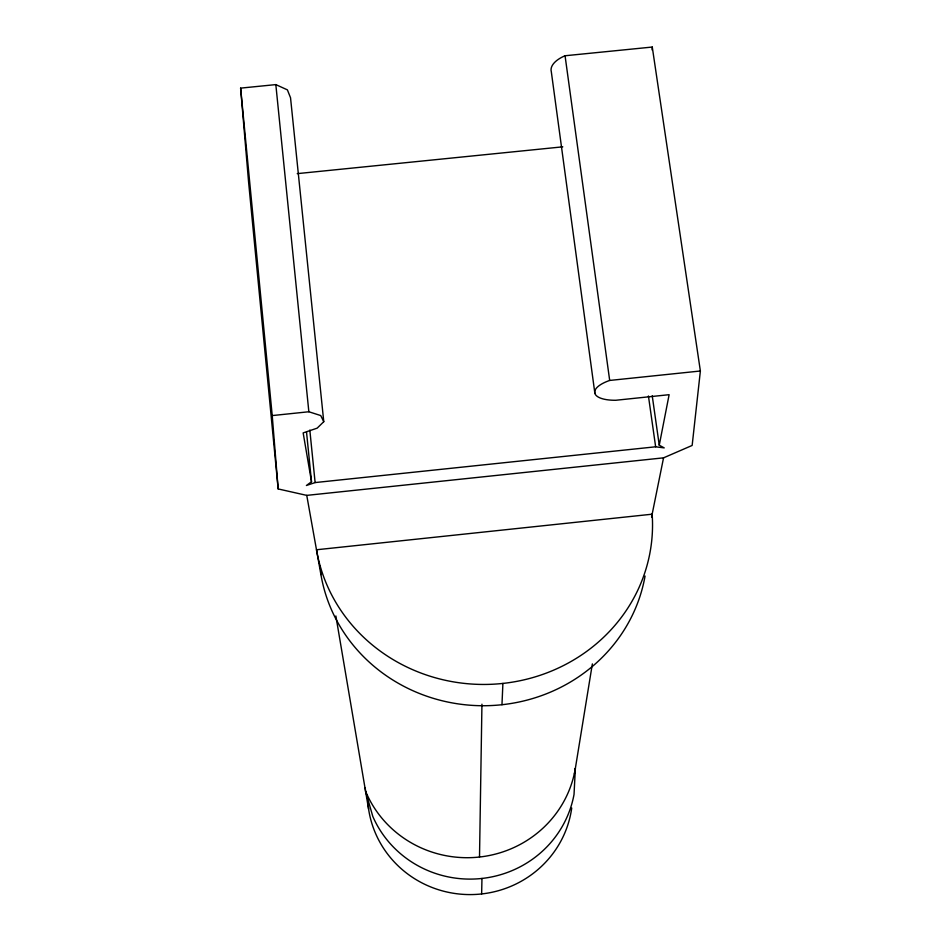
<?xml version="1.0" encoding="UTF-8"?>
<svg xmlns="http://www.w3.org/2000/svg" width="941" height="941" viewBox="0 0 941 941"><rect width="100%" height="100%" fill="white"/><g stroke="black" fill="none" stroke-linecap="round" stroke-linejoin="round"><path stroke-width="1.41" d="M479.51 857.028L481.945 704.197M481.639 893.95L481.968 878.447M501.965 704.727L502.906 683.425M652.125 49.955L652.266 47.05L565.059 55.754A28.948 14.256 -9.1 0 0 551.308 71.704L594.888 393.432M652.266 47.05L700.375 371.001L692.153 445.446L663.546 457.844L306.754 495.378L278.171 488.944L248.565 181.754L240.625 88.125L275.831 84.608L287.393 89.866L290.534 97.758L323.763 421.697L317.164 428.155L303.155 432.895L311.506 481.745L306.401 485.497L315.117 482.568L655.642 446.799L664.217 447.892L659.253 445.211L652.231 395.785M574.433 774.043L592.36 663.899M659.253 445.211L669.122 394.691L615.779 400.266A30.112 11.186 -8.4 0 1 594.865 393.362A30.112 11.186 -8.4 0 1 609.686 380.446L700.375 371.001M651.572 517.068L663.546 457.844M278.171 488.944L272.22 415.581L308.848 411.758L320.716 415.557L323.763 421.697M297.238 173.638L562.789 146.831M365.567 791.24L372.812 816.459A105.615 102.722 -0.2 0 0 481.863 878.459A105.615 102.722 -0.2 0 0 574.034 794.416L575.363 768.338A109.579 106.274 -0.4 0 1 479.392 857.039A109.579 106.274 -0.4 0 1 365.567 791.24L365.19 787.652M306.754 495.378L320.928 574.598A164.228 155.571 0.8 0 0 482.545 705.726A164.228 155.571 0.8 0 0 645.055 576.057M335.866 615.955L368.601 809.166A102.569 99.981 -0.2 0 0 470.653 894.585A102.569 99.981 -0.2 0 0 571.728 808.025M648.431 395.973L655.642 446.799M565.059 55.754L609.686 380.446M367.849 801.885L368.601 809.166M275.831 84.608L308.848 411.758M309.824 430.084L315.117 482.568M320.058 565.882L320.352 568.787M320.634 571.693L320.928 574.598M306.531 432.119L311.506 481.745M240.625 88.125L272.22 415.581M652.148 514.198L316.494 549.767A169.086 159.699 0.8 0 0 502.553 683.46A169.086 159.699 0.8 0 0 652.148 514.198"/></g></svg>
